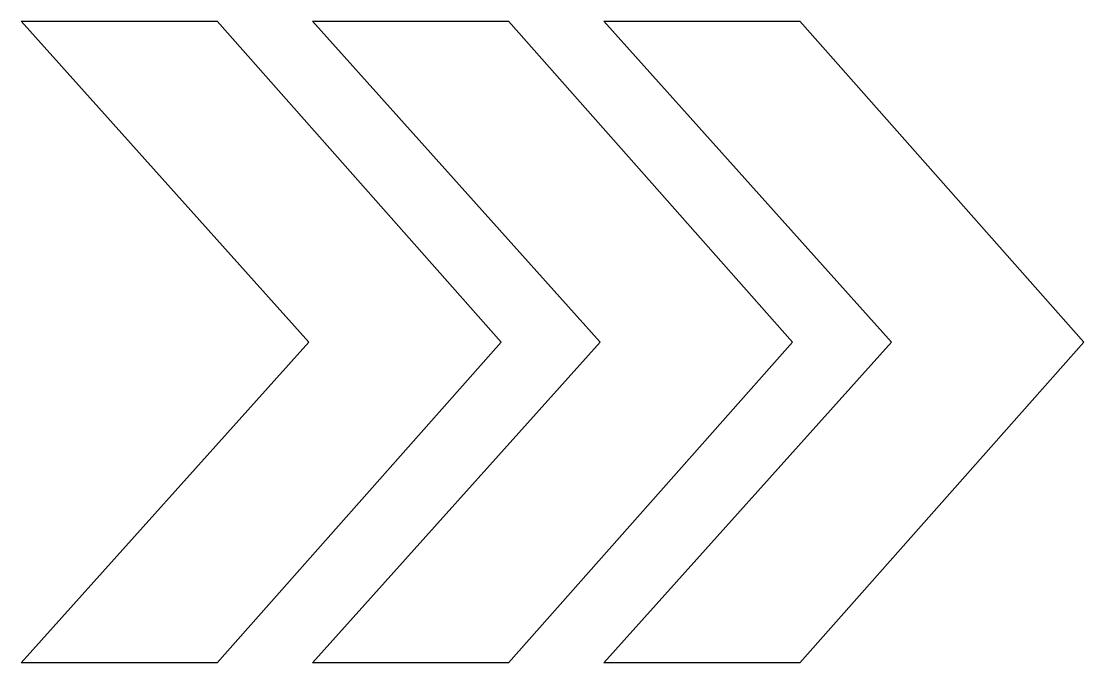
# Model space of a CAD drawing. Header units: centimetres. Extents: x -6.4 to 4.3, y -3.3 to 3.2.
import ezdxf

# ---------------------------------------------------------------- set-up
doc = ezdxf.new("R2010")
doc.units = ezdxf.units.CM
doc.header["$MEASUREMENT"] = 0
doc.layers.add('Camada 1', color=7, linetype='Continuous')

msp = doc.modelspace()

# ---------------------------------------------------------------- linework, layer by layer
at = {"layer": 'Camada 1'}
for points in [[(-3.48903, -0.06128), (-3.48903, -0.06128), (-6.37267, -3.27702), (-6.37267, -3.27702), (-6.37267, -3.27702), (-6.37267, -3.27702), (-4.40698, -3.27702), (-4.40698, -3.27702), (-4.40698, -3.27702), (-4.40698, -3.27702), (-1.5617, -0.06128), (-1.5617, -0.06128), (-1.5617, -0.06128), (-1.5617, -0.06128), (-4.40698, 3.15447), (-4.40698, 3.15447), (-4.40698, 3.15447), (-4.40698, 3.15447), (-6.37267, 3.15447), (-6.37267, 3.15447), (-6.37267, 3.15447), (-6.37267, 3.15447), (-3.48903, -0.06128), (-3.48903, -0.06128)], [(-0.56761, -0.06128), (-0.56761, -0.06128), (-3.45125, -3.27702), (-3.45125, -3.27702), (-3.45125, -3.27702), (-3.45125, -3.27702), (-1.48556, -3.27702), (-1.48556, -3.27702), (-1.48556, -3.27702), (-1.48556, -3.27702), (1.35972, -0.06128), (1.35972, -0.06128), (1.35972, -0.06128), (1.35972, -0.06128), (-1.48556, 3.15447), (-1.48556, 3.15447), (-1.48556, 3.15447), (-1.48556, 3.15447), (-3.45125, 3.15447), (-3.45125, 3.15447), (-3.45125, 3.15447), (-3.45125, 3.15447), (-0.56761, -0.06128), (-0.56761, -0.06128)], [(2.35381, -0.06128), (2.35381, -0.06128), (-0.52983, -3.27702), (-0.52983, -3.27702), (-0.52983, -3.27702), (-0.52983, -3.27702), (1.43589, -3.27702), (1.43589, -3.27702), (1.43589, -3.27702), (1.43589, -3.27702), (4.28114, -0.06128), (4.28114, -0.06128), (4.28114, -0.06128), (4.28114, -0.06128), (1.43589, 3.15447), (1.43589, 3.15447), (1.43589, 3.15447), (1.43589, 3.15447), (-0.52983, 3.15447), (-0.52983, 3.15447), (-0.52983, 3.15447), (-0.52983, 3.15447), (2.35381, -0.06128), (2.35381, -0.06128)]]:
    msp.add_open_spline(points, degree=3, knots=[0, 0, 0, 0, 0.14285714, 0.14285714, 0.14285714, 0.14285714, 0.28571429, 0.28571429, 0.28571429, 0.28571429, 0.42857143, 0.42857143, 0.42857143, 0.42857143, 0.57142857, 0.57142857, 0.57142857, 0.57142857, 0.71428571, 0.71428571, 0.71428571, 0.71428571, 1, 1, 1, 1], dxfattribs=at)

doc.saveas('drawing.dxf')
